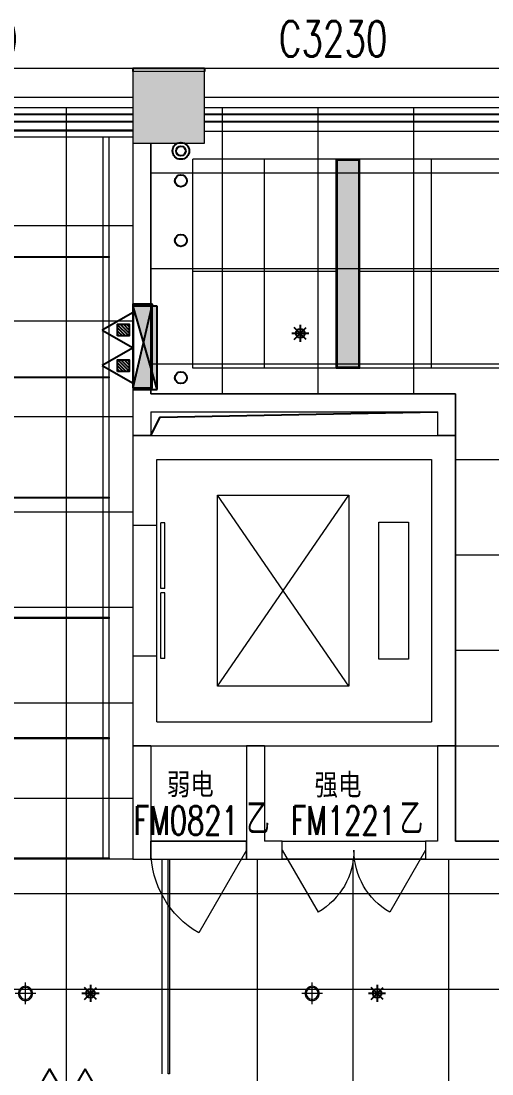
# Model space of a CAD drawing. Header units: millimetres. Extents: x 33621 to 401573, y -91663 to 133135.
# Drawn here: x 188420 to 192362, y -51111 to -42287 of the extents above; entities that cross this region are included whole.
import ezdxf

# ---------------------------------------------------------------- set-up
doc = ezdxf.new("R2010")
doc.units = ezdxf.units.MM
doc.header["$LTSCALE"] = 10
doc.linetypes.add('DASHDOT2', pattern=[0.5, 0.25, -0.125, 0, -0.125])
doc.linetypes.add('DOTE', pattern=[2.42, 2, -0.2, 0.02, -0.2])
doc.layers.get('0').update_dxf_attribs({"color": 253})
for name, color, linetype in [('3', 253, 'Continuous'), ('EQUIP_喷头', 253, 'Continuous'), ('EQUIP_灭火器', 253, 'Continuous'), ('SURFACE', 253, 'Continuous'), ('VPIPE-喷淋', 253, 'Continuous'), ('VPIPE-废水', 253, 'Continuous'), ('VPIPE-消防', 253, 'Continuous'), ('w-消火栓', 253, 'Continuous'), ('WINDOW_TEXT', 253, 'Continuous')]:
    doc.layers.add(name, color=color, linetype=linetype)
for name, color, linetype, lineweight in [('COLUMN', 253, 'Continuous', 0), ('DOOR【门】', 253, 'Continuous', 0), ('DS-4BS-FINISH【墙完成线】', 253, 'Continuous', 0), ('FC-FLOOR【地材分格】', 253, 'Continuous', 0), ('PUB_HATCH', 253, 'Continuous', 0), ('RC-FIN【天花轮廓线】', 253, 'Continuous', 0), ('RC-LIGHT【天花灯具】', 253, 'Continuous', 0), ('RC-LIGHT【灯带】', 253, 'DASHDOT2', 0), ('RC-Modelling【天花造型】', 253, 'Continuous', 0), ('RC-STR【天花细线】', 253, 'Continuous', 0), ('RC-Text【天花文字】', 253, 'Continuous', 0), ('STAIR', 253, 'Continuous', 0), ('WALL', 253, 'Continuous', 0), ('Wall【墙体】', 253, 'Continuous', 0), ('WINDOW', 253, 'Continuous', 0)]:
    doc.layers.add(name, color=color, linetype=linetype, lineweight=lineweight)
doc.styles.add('_TCH_WINDOW', font='SIMPLEX', dxfattribs={"bigfont": 'GBCBIG'})
doc.styles.add('XZC', font='SIMPLEX.SHX', dxfattribs={"width": 0.7, "bigfont": 'hztxt.shx'})
doc.styles.add('文字', font='')
doc.styles.get('文字').set_extended_font_data('SimSun')
doc.linetypes.add('LED_LINE', pattern='A,12.7,-5.08,["LED",XZC,S=2.54,R=0,X=-2.54,Y=-1.27],-6.35', length=24.13)

# ---------------------------------------------------------------- blocks, each defined once
blk = doc.blocks.new('$QC001_5')
blk.add_line((-325, 200), (325, 0))
blk.add_lwpolyline([(325, 0), (325, 200), (-325, 200), (-325, 0)], close=True)
blk.add_solid([(-325, 200), (325, 200), (-325, 200), (325, 0)])
at = {"flags": 1}
for tag in ['UNIT', 'WHAT', 'SPEC']:
    blk.add_attdef(tag, (0, 0), '', height=0.001, dxfattribs=at)
blk = doc.blocks.new('$TCHSYS$LDOR22D')
for p, q in [((-0.5167, 0.8333), (-0.0167, 0.8333)), ((-0.5167, 0.8333), (-0.5167, 0.6667)), ((-0.0167, 0.8333), (-0.0167, 0.6667)), ((0.0167, 0.8333), (0.0167, 0.6667)), ((0.0167, 0.8333), (0.5167, 0.8333)), ((0.5167, 0.8333), (0.5167, 0.6667)), ((-0.5167, 0.6667), (-0.0167, 0.6667)), ((0.0167, 0.6667), (0.5167, 0.6667)), ((-0.5, 0.5), (0.5, 0.5))]:
    blk.add_line(p, q)
blk = doc.blocks.new('$WINLIB2D$00000004')
for p, q in [((-0.5, 0.5), (0.5, 0.5)), ((-0.5, 0.5), (-0.5, -0.5)), ((0.5, -0.5), (0.5, 0.5)), ((-0.5, 0.2406), (0.5, 0.2406)), ((-0.5, -0.5), (0.5, -0.5))]:
    blk.add_line(p, q)
blk = doc.blocks.new('$DorLib2D$00000214')
at = {"color": 0}
blk.add_line((0.5, 0), (0, 0.866), dxfattribs=at)
blk.add_arc((0.5, 0), 1, 120, 180, dxfattribs=at)
blk = doc.blocks.new('$DorLib2D$00000215')
at = {"color": 0}
for p, q in [((-0.5, 0), (-0.25, 0.433)), ((0.5, 0), (0.25, 0.433))]:
    blk.add_line(p, q, dxfattribs=at)
for centre, start, end in [((-0.5, 0), 0, 60), ((0.5, 0), 120, 180)]:
    blk.add_arc(centre, 0.5, start, end, dxfattribs=at)
blk = doc.blocks.new('ZL_10267726')
at = {"layer": 'RC-LIGHT【天花灯具】'}
h = blk.add_hatch(dxfattribs=at)
h.set_pattern_fill('_USER', color=8, scale=50, angle=90, double=1, pattern_type=0)
h.set_pattern_definition([(90, (25, -500), (-50, 3e-15), []), (180, (25, -500), (-6e-15, -50), [])])
h.paths.add_polyline_path([(-25, 0), (-25, -500), (25, -500), (25, 0)])
at = {"layer": 'RC-LIGHT【天花灯具】', "color": 2}
blk.add_lwpolyline([(-25, -500), (-25, 0), (25, 0), (25, -500)], close=True, dxfattribs=at)
at = {"layer": 'RC-LIGHT【天花灯具】', "color": 1, "lineweight": -3}
for centre in [(0, -27), (0, -77), (0, -127), (0, -177), (0, -227), (0, -277), (0, -327), (0, -377), (0, -427), (0, -477)]:
    blk.add_circle(centre, 10, dxfattribs=at)
blk = doc.blocks.new('圆形筒灯')
at = {"color": 251, "linetype": 'DOTE', "ltscale": 43.504693}
blk.add_line((0, 90.6), (0, -90.6), dxfattribs=at)
at = {"color": 251, "linetype": 'DOTE', "ltscale": 41.297046}
blk.add_line((86, 0), (-86, 0), dxfattribs=at)
blk.add_ellipse((0, 0), major_axis=(-42.4, 42.4), ratio=1, start_param=2.355868237233172, end_param=8.639053544412757)
at = {"color": 251}
blk.add_ellipse((0, 0), major_axis=(35.4, 35.4), ratio=1, start_param=5.49871431692557, end_param=11.78189962410516, dxfattribs=at)
blk = doc.blocks.new('ZL_0603185999')
at = {"layer": 'RC-FIN【天花轮廓线】'}
for p, q in [((1612.5, 0), (-1612.5, 0)), ((1612.5, -50), (-1612.5, -50))]:
    blk.add_line(p, q, dxfattribs=at)
blk.add_lwpolyline([(1612.5, -6100), (1412.5, -6100), (1412.5, -50)], dxfattribs=at)
at = {"layer": 'RC-LIGHT【灯带】', "linetype": 'LED_LINE', "ltscale": 0.015}
blk.add_lwpolyline([(1362.5, -6100), (1362.5, -50)], dxfattribs=at)
at = {"layer": 'RC-STR【天花细线】'}
for points in [[(-932.5, -6100), (-1012.5, -6100), (-1012.5, -50), (-932.5, -50)], [(1412.5, -1058.3), (-932.5, -1058.3), (-932.5, -1048.3), (1412.5, -1048.3)], [(1412.5, -2066.7), (-932.5, -2066.7), (-932.5, -2056.7), (1412.5, -2056.7)], [(1412.5, -3075), (-932.5, -3075), (-932.5, -3065), (1412.5, -3065)], [(1412.5, -4083.3), (-932.5, -4083.3), (-932.5, -4073.3), (1412.5, -4073.3)], [(1412.5, -5091.7), (-932.5, -5091.7), (-932.5, -5081.7), (1412.5, -5081.7)], [(1412.5, -6100), (-1612.5, -6100), (-1612.5, -6090), (1412.5, -6090)]]:
    blk.add_lwpolyline(points, close=True, dxfattribs=at)
at = {"layer": 'RC-LIGHT【天花灯具】', "lineweight": -3, "xscale": 0.8, "yscale": 0.8, "zscale": 0.8, "rotation": 180}
for p in [(-972.5, -887), (-972.5, -2087), (-972.5, -3287), (-972.5, -4487), (-972.5, -5687)]:
    blk.add_blockref('ZL_10267726', p, dxfattribs=at)
at = {"layer": 'RC-LIGHT【天花灯具】', "xscale": -1, "rotation": 180}
for p in [(215, -549.2), (215, -1557.5), (215, -2565.8), (215, -3574.2), (215, -4582.5), (215, -5590.8)]:
    blk.add_blockref('圆形筒灯', p, dxfattribs=at)
blk = doc.blocks.new('ZL_0610114424')
at = {"layer": 'RC-LIGHT【天花灯具】'}
h = blk.add_hatch(dxfattribs=at)
h.set_pattern_fill('DOTS', color=8, scale=10)
h.set_pattern_definition([(0, (2430707.972, -1483306.821), (7.9375, 15.875), [0, -15.875])])
h.paths.add_polyline_path([(90, -10), (-90, -10), (-90, -1740), (90, -1740)])
blk.add_lwpolyline([(-100, -1750), (100, -1750), (100, 0), (-100, 0)], close=True, dxfattribs=at)
at = {"layer": 'RC-LIGHT【天花灯具】', "color": 8}
blk.add_lwpolyline([(-90, -1740), (90, -1740), (90, -10), (-90, -10)], close=True, dxfattribs=at)
blk = doc.blocks.new('$TwtSys$00000125')
at = {"color": 9}
for p, q in [((0.57, 0), (-0.57, 0)), ((0.403, -0.403), (-0.403, 0.403)), ((-0.403, -0.403), (0.403, 0.403)), ((0, 0.57), (0, -0.57))]:
    blk.add_line(p, q, dxfattribs=at)
at = {"color": 8}
blk.add_circle((0, 0), 0.3, dxfattribs=at)
blk = doc.blocks.new('$TwtSys$00000546')
h = blk.add_hatch()
h.set_pattern_fill('ANSI31', color=256, scale=200, style=0)
h.set_pattern_definition([(45, (-38543.802, -6670.83), (-17.67767, 17.67767), [])])
h.paths.add_polyline_path([(-65, 174), (65, 174), (65, 44), (-65, 44)])
for points in [[(0, 344), (-198, 0), (198, 0)], [(-65, 174), (65, 174), (65, 44), (-65, 44)]]:
    blk.add_lwpolyline(points, close=True)
blk = doc.blocks.new('海龍01167411')
at = {"color": 1}
for p, q in [((100, 0), (-100, 0)), ((100, -700), (-100, 0)), ((-100, 0), (-100, -700)), ((100, -700), (100, 0)), ((-100, -700), (100, -700))]:
    blk.add_line(p, q, dxfattribs=at)
blk.add_solid([(100, 0), (-100, 0), (100, -700)], dxfattribs=at)

msp = doc.modelspace()

# ---------------------------------------------------------------- hatches: boundary and pattern name
at = {"layer": 'FC-FLOOR【地材分格】'}
h = msp.add_hatch(dxfattribs=at)
h.set_pattern_fill('_USER', color=256, scale=800, double=1, pattern_type=0)
h.set_pattern_definition([(0, (0, 0), (0, 800), []), (90, (0, 0), (-800, 5e-14), [])])
h.paths.add_polyline_path([(214931.7, -43010.6), (218156.7, -43010.6), (218156.7, -49310.6), (232781.7, -49310.6), (232781.7, -51076.7), (232556.7, -51076.7), (232556.7, -51569.3), (225956.7, -51569.3), (225956.7, -51110.6), (225356.7, -51110.6), (225356.7, -51569.3), (218756.7, -51560.6), (218756.7, -51110.6), (218156.7, -51110.6), (218156.7, -51560.6), (211556.7, -51560.6), (211556.7, -51110.6), (210956.7, -51110.6), (210956.7, -51560.6), (204356.7, -51560.6), (204356.7, -51110.6), (203756.7, -51110.6), (203756.7, -51560.6), (197156.7, -51560.6), (197156.7, -51110.6), (196556.7, -51110.6), (196556.7, -51560.6), (189956.7, -51560.6), (189956.7, -51110.6), (189356.7, -51110.6), (189356.7, -51560.6), (182756.7, -51560.6), (182756.7, -51110.6), (182156.7, -51110.6), (182156.7, -51560.6), (175556.7, -51560.6), (175556.7, -51110.6), (174956.7, -51110.6), (174956.7, -51560.6), (168356.7, -51560.6), (168356.7, -49340.6), (168356.7, -49310.6), (186131.2, -49310.6), (186131.2, -43010.6), (189356.7, -43010.6), (189356.7, -49310.6), (214931.7, -49310.6), (214931.7, -43310.6)])
h = msp.add_hatch(dxfattribs=at)
h.set_pattern_fill('_USER', color=256, scale=800, double=1, pattern_type=0)
h.set_pattern_definition([(0, (194906.7, -47560.56), (0, 800), []), (90, (194906.7, -47560.56), (-800, 5e-14), [])])
h.paths.add_polyline_path([(189956.7, -43010.6), (196556.7, -43010.6), (196556.7, -43310.6), (197756.7, -43310.6), (197756.7, -49160.6), (192056.7, -49160.6), (192056.7, -45410.6), (189506.7, -45410.6), (189506.7, -43310.6), (189956.7, -43310.6)])
at = {"layer": 'PUB_HATCH'}
msp.add_hatch(color=256, dxfattribs=at).paths.add_polyline_path([(189356.7, -43310.6), (189956.7, -43310.6), (189956.7, -42710.6), (189356.7, -42710.6)])

# ---------------------------------------------------------------- linework, layer by layer
at = {"layer": '3'}
for p, q in [((189356.7, -43070.6), (182756.7, -43070.6)), ((189356.7, -43130.6), (182756.7, -43130.6)), ((196556.7, -43070.6), (189956.7, -43070.6)), ((196556.7, -43130.6), (189956.7, -43130.6))]:
    msp.add_line(p, q, dxfattribs=at)
msp.add_lwpolyline([(189506.7, -45760.6), (189585.7, -45607.5), (191906.7, -45560.6)], dxfattribs=at)
at = {"layer": 'COLUMN'}
for p, q in [((189956.7, -42710.6), (189356.7, -42710.6)), ((189356.7, -43010.6), (189356.7, -43310.6)), ((189956.7, -43310.6), (189956.7, -43010.6)), ((189356.7, -43310.6), (189956.7, -43310.6))]:
    msp.add_line(p, q, dxfattribs=at)
at = {"layer": 'DOOR【门】'}
for p, q in [((189506.7, -49160.6), (190306.7, -49160.6)), ((190606.7, -49160.6), (191806.7, -49160.6)), ((189506.7, -49310.6), (190306.7, -49310.6)), ((190606.7, -49310.6), (191806.7, -49310.6))]:
    msp.add_line(p, q, dxfattribs=at)
at = {"layer": 'DS-4BS-FINISH【墙完成线】'}
for points in [[(186131.2, -43010.6), (189356.7, -43010.6), (189356.7, -49310.6), (214931.7, -49310.6), (214931.7, -43310.6), (214931.7, -43010.6), (215156.7, -43010.6)], [(189956.7, -43010.6), (196556.7, -43010.6), (196556.7, -43310.6), (197756.7, -43310.6), (197756.7, -49160.6), (192056.7, -49160.6), (192056.7, -45410.6), (189506.7, -45410.6), (189506.7, -43310.6), (189956.7, -43310.6), (189956.7, -43010.6)]]:
    msp.add_lwpolyline(points, dxfattribs=at)
at = {"layer": 'RC-FIN【天花轮廓线】'}
for p, q in [((189956.7, -43210.6), (196556.7, -43210.6)), ((189856.7, -45194.4), (189856.7, -43444.4)), ((197356.7, -43444.4), (189856.7, -43444.4)), ((192456.7, -45194.4), (189856.7, -45194.4))]:
    msp.add_line(p, q, dxfattribs=at)
for points in [[(190306.7, -49160.6), (189506.7, -49160.6), (189506.7, -49310.6), (190306.7, -49310.6)], [(190606.7, -49160.6), (191806.7, -49160.6), (191806.7, -49310.6), (190606.7, -49310.6)]]:
    msp.add_lwpolyline(points, close=True, dxfattribs=at)
at = {"layer": 'RC-STR【天花细线】'}
for p, q in [((190456.7, -45194.4), (190456.7, -43444.4)), ((191056.7, -45194.4), (191056.7, -43444.4)), ((191256.7, -45194.4), (191256.7, -43444.4)), ((191856.7, -45194.4), (191856.7, -43444.4)), ((189856.7, -44382.4), (191056.7, -44382.4)), ((191256.7, -44382.4), (193656.7, -44382.4))]:
    msp.add_line(p, q, dxfattribs=at)
msp.add_lwpolyline([(189651.7, -49310.6), (189661.7, -49310.6), (189661.7, -51110.6), (189651.7, -51110.6)], close=True, dxfattribs=at)
at = {"layer": 'STAIR'}
for p, q in [((190064, -47860.6), (191164, -46260.6)), ((191164, -47860.6), (190064, -46260.6)), ((190064, -46260.6), (191164, -46260.6)), ((190064, -47860.6), (190064, -46260.6)), ((191164, -46260.6), (191164, -47860.6)), ((191414, -46485.6), (191664, -46485.6)), ((191414, -47635.6), (191414, -46485.6)), ((191664, -46485.6), (191664, -47635.6)), ((191664, -47635.6), (191414, -47635.6)), ((191164, -47860.6), (190064, -47860.6))]:
    msp.add_line(p, q, dxfattribs=at)
at = {"layer": 'SURFACE'}
for p, q in [((189356.7, -42680.6), (189356.7, -42710.6)), ((189356.7, -42680.6), (189656.7, -42680.6)), ((189656.7, -42680.6), (189956.7, -42680.6)), ((189956.7, -42680.6), (189956.7, -42710.6))]:
    msp.add_line(p, q, dxfattribs=at)
at = {"layer": 'VPIPE-喷淋'}
for centre in [(189757.9, -43625.6), (189757.9, -44125.6)]:
    msp.add_circle(centre, 50, dxfattribs=at)
at = {"layer": 'VPIPE-废水'}
for radius in [70, 40]:
    msp.add_circle((189757.9, -43375.6), radius, dxfattribs=at)
at = {"layer": 'VPIPE-消防'}
msp.add_circle((189757.9, -45275.6), 50, dxfattribs=at)
at = {"layer": 'WALL'}
for p, q in [((189356.7, -45760.6), (192056.7, -45760.6)), ((189356.7, -45760.6), (189356.7, -46510.6)), ((192056.7, -45760.6), (192056.7, -48360.6)), ((189556.7, -45960.6), (191856.7, -45960.6)), ((189556.7, -46510.6), (189556.7, -45960.6)), ((191856.7, -45960.6), (191856.7, -48160.6)), ((189356.7, -46510.6), (189556.7, -46510.6)), ((189556.7, -47610.6), (189356.7, -47610.6)), ((189356.7, -47610.6), (189356.7, -48360.6)), ((189556.7, -48160.6), (189556.7, -47610.6)), ((189556.7, -48160.6), (191856.7, -48160.6)), ((189356.7, -48360.6), (192056.7, -48360.6))]:
    msp.add_line(p, q, dxfattribs=at)
at = {"layer": 'Wall【墙体】', "color": 9}
for p, q in [((189356.7, -43310.6), (189356.7, -45485.6)), ((189506.7, -43310.6), (189506.7, -45410.6)), ((189506.7, -45410.6), (192056.7, -45410.6)), ((192056.7, -45410.6), (192056.7, -45760.6)), ((189356.7, -45485.6), (189356.7, -45760.6)), ((189506.7, -45560.6), (191906.7, -45560.6)), ((189506.7, -45560.6), (189506.7, -45760.6)), ((191906.7, -45560.6), (191906.7, -45760.6)), ((189506.7, -45760.6), (189356.7, -45760.6)), ((192056.7, -45760.6), (191906.7, -45760.6)), ((189356.7, -48360.6), (189356.7, -49310.6)), ((189506.7, -48360.6), (189356.7, -48360.6)), ((189506.7, -48360.6), (189506.7, -49160.6)), ((190306.7, -48360.6), (190306.7, -49160.6)), ((190456.7, -48360.6), (190306.7, -48360.6)), ((190456.7, -48360.6), (190456.7, -49160.6)), ((191906.7, -48360.6), (191906.7, -49160.6)), ((192056.7, -48360.6), (191906.7, -48360.6)), ((192056.7, -48360.6), (192056.7, -49160.6)), ((189506.7, -49310.6), (189506.7, -49160.6)), ((190306.7, -49160.6), (190306.7, -49310.6)), ((190606.7, -49160.6), (190456.7, -49160.6)), ((190606.7, -49310.6), (190606.7, -49160.6)), ((191906.7, -49160.6), (191806.7, -49160.6)), ((191806.7, -49160.6), (191806.7, -49310.6)), ((192506.7, -49160.6), (192056.7, -49160.6)), ((189356.7, -49310.6), (189506.7, -49310.6)), ((190306.7, -49310.6), (190381.7, -49310.6)), ((190381.7, -49310.6), (190606.7, -49310.6)), ((191806.7, -49310.6), (191981.7, -49310.6)), ((191981.7, -49310.6), (192506.7, -49310.6))]:
    msp.add_line(p, q, dxfattribs=at)

# ---------------------------------------------------------------- block references
msp.add_blockref('海龍01167411', (189457.9, -44675.6))
at = {"layer": 'DOOR【门】'}
for name, p, xscale, yscale, zscale in [('$DorLib2D$00000214', (189906.7, -49235.6), 800, -800, 800), ('$DorLib2D$00000215', (191206.7, -49235.6), 1200, -1200, 1200)]:
    msp.add_blockref(name, p, dxfattribs=dict(at, xscale=xscale, yscale=yscale, zscale=zscale))
at = {"layer": 'EQUIP_喷头', "xscale": 125, "yscale": 125, "zscale": 125}
for p in [(190756.7, -44904.4), (189001, -50435.6), (191401, -50435.6)]:
    msp.add_blockref('$TwtSys$00000125', p, dxfattribs=at)
at = {"layer": 'EQUIP_灭火器', "xscale": 0.7500000000000018, "yscale": 0.7500000000000018, "zscale": 0.7500000000000018, "rotation": 90}
for p in [(189357.9, -44876.8), (189357.9, -45174.3)]:
    msp.add_blockref('$TwtSys$00000546', p, dxfattribs=at)
at = {"layer": 'EQUIP_灭火器', "xscale": 0.75, "yscale": 0.75, "zscale": 0.75}
for p in [(188659.1, -51325.6), (188956.7, -51325.6)]:
    msp.add_blockref('$TwtSys$00000546', p, dxfattribs=at)
at = {"layer": 'RC-LIGHT【天花灯具】'}
msp.add_blockref('ZL_0610114424', (191156.7, -43444.4), dxfattribs=at)
at = {"layer": 'RC-LIGHT【天花灯具】', "xscale": -1, "rotation": 180}
for p in [(188456.7, -50435.6), (190856.7, -50435.6)]:
    msp.add_blockref('圆形筒灯', p, dxfattribs=at)
at = {"layer": 'RC-Modelling【天花造型】'}
msp.add_blockref('ZL_0603185999', (187744.2, -43210.6), dxfattribs=at)
at = {"layer": 'w-消火栓', "xscale": 1.077000000048428, "yscale": 0.8000000000465661, "rotation": 270}
msp.add_blockref('$QC001_5', (189356.7, -45010.6), dxfattribs=at)
at = {"layer": 'WINDOW'}
ref = msp.add_blockref('$WINLIB2D$00000004', (187756.7, -42845.6), dxfattribs=dict(at, xscale=3200, yscale=-330, zscale=3200))
ref.add_attrib('A', 'C3230', (187481.6, -42584.3), dxfattribs={"layer": 'WINDOW_TEXT', "height": 297.5, "style": '_TCH_WINDOW', "width": 0.705882})
ref = msp.add_blockref('$WINLIB2D$00000004', (191556.7, -42845.6), dxfattribs=dict(at, xscale=3200, yscale=-330, zscale=3200))
ref.add_attrib('A', 'C3230', (190578.3, -42584.3), dxfattribs={"layer": 'WINDOW_TEXT', "height": 297.5, "style": '_TCH_WINDOW', "width": 0.705882})
at = {"layer": 'WINDOW', "xscale": -1100, "yscale": 200, "zscale": -1100, "rotation": 270}
msp.add_blockref('$TCHSYS$LDOR22D', (189456.7, -47060.6), dxfattribs=at)

# ---------------------------------------------------------------- texts
at = {"layer": 'DOOR【门】', "style": '_TCH_WINDOW', "width": 0.705882}
for s, p in [('FM0821', (189363.2, -49105.6)), ('FM1221', (190679.2, -49105.6))]:
    msp.add_text(s, height=238, dxfattribs=at).set_placement(p)
at = {"layer": 'DOOR【门】', "style": '_TCH_WINDOW'}
for p in [(190307.2, -49105.6), (191591.2, -49105.6)]:
    msp.add_text('乙', height=270.1, dxfattribs=at).set_placement(p)
at = {"layer": 'RC-Text【天花文字】', "style": '文字', "width": 0.8}
for s, p in [('弱电', (189640.2, -48772.1)), ('强电', (190876.6, -48775.7))]:
    msp.add_text(s, height=180, dxfattribs=at).set_placement(p)

doc.saveas('drawing.dxf')
